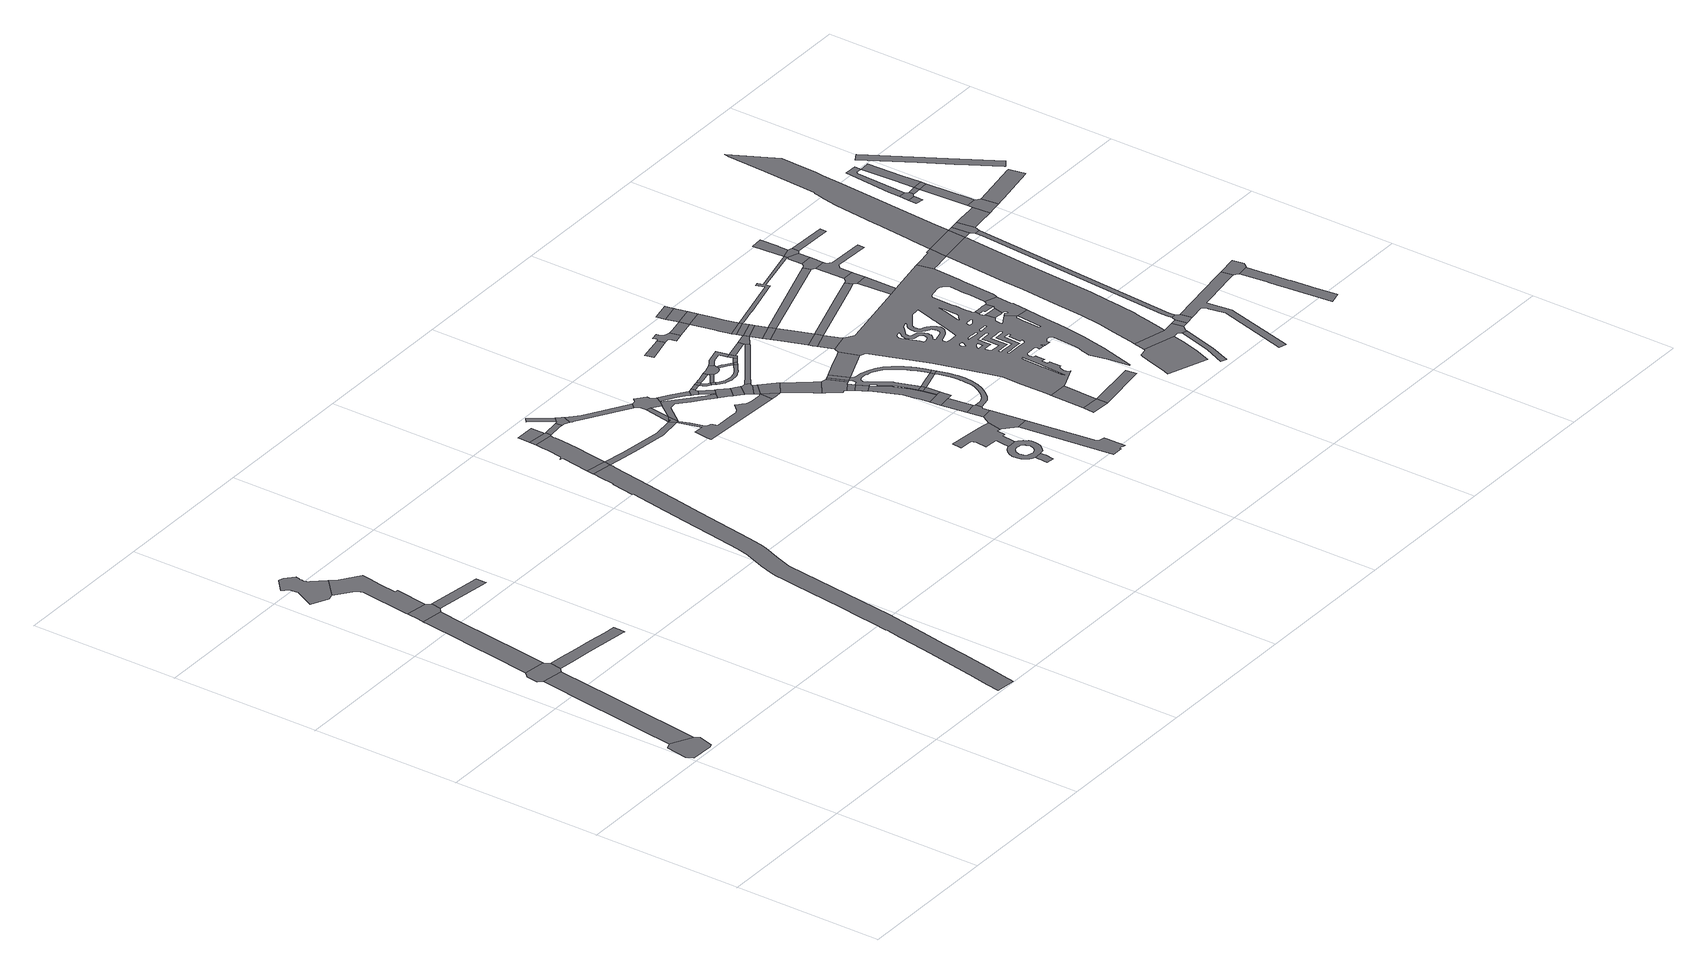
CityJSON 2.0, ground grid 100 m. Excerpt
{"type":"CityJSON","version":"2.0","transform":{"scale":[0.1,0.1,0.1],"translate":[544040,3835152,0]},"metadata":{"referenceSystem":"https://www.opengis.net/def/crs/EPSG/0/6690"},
"CityObjects":{
"road1":{"type":"Road","geometry":[{"type":"MultiSurface","lod":"1","boundaries":[[[0,1,2,3,4,5,6,7,8,9,10]]]}]},
"road2":{"type":"Road","attributes":{"RoadStructureAttribute.sectionType":"1"},"geometry":[{"type":"MultiSurface","lod":"1","boundaries":[[[11,12,13,14,15,0,10,16,17,18,19]]]}]},
"road3":{"type":"Road","geometry":[{"type":"MultiSurface","lod":"1","boundaries":[[[20,21,22,23,11,19,24,25,26,27,28]]]}]},
"road4":{"type":"Road","attributes":{"RoadStructureAttribute.sectionType":"1"},"geometry":[{"type":"MultiSurface","lod":"1","boundaries":[[[29,30,31,32,33,34,35,36,37,20,28,38,39,40,41]]]}]},
"road5":{"type":"Road","attributes":{"RoadStructureAttribute.sectionType":"1"},"geometry":[{"type":"MultiSurface","lod":"1","boundaries":[[[42,43,44,45,46,47,48,49,50,51,52,26,25]]]}]},
"road6":{"type":"Road","geometry":[{"type":"MultiSurface","lod":"1","boundaries":[[[53,54,55,56,29,41,57,58,59,60,61]]]}]},
"road7":{"type":"Road","geometry":[{"type":"MultiSurface","lod":"1","boundaries":[[[62,63,64,65,66,67,68,69,70,71,72,73,74,75,76,77,78,79,80,81,82,83,84,85]]]}]},
"road8":{"type":"Road","attributes":{"RoadStructureAttribute.sectionType":"1"},"geometry":[{"type":"MultiSurface","lod":"1","boundaries":[[[86,87,88,89,90,91,72,71,92,93,94,95,96,53,61]]]}]},
"road9":{"type":"Road","attributes":{"RoadStructureAttribute.sectionType":"1"},"geometry":[{"type":"MultiSurface","lod":"1","boundaries":[[[97,98,99,100,60,59]]]}]},
"road10":{"type":"Road","attributes":{"RoadStructureAttribute.sectionType":"1"},"geometry":[{"type":"MultiSurface","lod":"1","boundaries":[[[101,102,103,104,105,106,107,108,109,110,111,112,113,114,115,116,117,118,119,120,121,122,123,124,125,126,127,128,129,130,131,132,133,134,135,136,137,138,139,140,141,142,143,144,145,146,147,148,149,150,151,152]]]}]},
"road11":{"type":"Road","geometry":[{"type":"MultiSurface","lod":"1","boundaries":[[[153,154,101,152,155]]]}]},
"road12":{"type":"Road","attributes":{"RoadStructureAttribute.sectionType":"1"},"geometry":[{"type":"MultiSurface","lod":"1","boundaries":[[[156,157,158,159,160,161,162,163,164,153,155,165,166,167,168,169,170,171]]]}]},
"road13":{"type":"Road","geometry":[{"type":"MultiSurface","lod":"1","boundaries":[[[172,156,171,173,174,175]]]}]},
"road14":{"type":"Road","attributes":{"RoadStructureAttribute.sectionType":"1"},"geometry":[{"type":"MultiSurface","lod":"1","boundaries":[[[176,177,172,175,178]]]}]},
"road15":{"type":"Road","attributes":{"RoadStructureAttribute.sectionType":"1"},"geometry":[{"type":"MultiSurface","lod":"1","boundaries":[[[179,174,173,180,181]]]}]},
"road16":{"type":"Road","attributes":{"RoadStructureAttribute.sectionType":"1"},"geometry":[{"type":"MultiSurface","lod":"1","boundaries":[[[182,183,155,152,184,185,186,187,188]]]}]},
"road17":{"type":"Road","attributes":{"RoadStructureAttribute.sectionType":"1"},"geometry":[{"type":"MultiSurface","lod":"1","boundaries":[[[189,190,191,192]]]}]},
"road18":{"type":"Road","geometry":[{"type":"MultiSurface","lod":"1","boundaries":[[[193,192,191,194,195,179,181,196,197,198]]]}]},
"road19":{"type":"Road","attributes":{"RoadStructureAttribute.sectionType":"1"},"geometry":[{"type":"MultiSurface","lod":"1","boundaries":[[[199,200,198,197,201,202,203,204,205]]]}]},
"road20":{"type":"Road","geometry":[{"type":"MultiSurface","lod":"1","boundaries":[[[187,206,207,188],[208,209,188]]]}]},
"road21":{"type":"Road","attributes":{"RoadStructureAttribute.sectionType":"1"},"geometry":[{"type":"MultiSurface","lod":"1","boundaries":[[[210,188,207,211]]]}]},
"road22":{"type":"Road","geometry":[{"type":"MultiSurface","lod":"1","boundaries":[[[212,213,214,215,216,217,218,219,205,204,220,221,222,223,210,211,224,225,226,227]]]}]},
"road23":{"type":"Road","attributes":{"RoadStructureAttribute.sectionType":"1"},"geometry":[{"type":"MultiSurface","lod":"1","boundaries":[[[228,229,230,231,232,233,234,235,236,237,238,239,240,241,242,243,244,245,206,187,246,247,248,249,250,251]]]}]},
"road24":{"type":"Road","attributes":{"RoadStructureAttribute.sectionType":"1"},"geometry":[{"type":"MultiSurface","lod":"1","boundaries":[[[252,225,224,207,206,253,254,255,256,257,258,259]]]}]},
"road25":{"type":"Road","geometry":[{"type":"MultiSurface","lod":"1","boundaries":[[[260,261,227,226,262,263,264,265]]]}]},
"road26":{"type":"Road","geometry":[{"type":"MultiSurface","lod":"1","boundaries":[[[266,267,268,269,270,271,272,273]]]}]},
"road27":{"type":"Road","geometry":[{"type":"MultiSurface","lod":"1","boundaries":[[[274,275,276,265,264,277,278,279,280,281]]]}]},
"road28":{"type":"Road","attributes":{"RoadStructureAttribute.sectionType":"1"},"geometry":[{"type":"MultiSurface","lod":"1","boundaries":[[[282,283,284,285,286,287,288,289,290,291,292,293,294,273,272,295,296,297,298,299,300,301,302,303,304,305,306,307,308,309],[310,311,312,313,314,315,316,317,318,319,320,321,322,323,324,325,326,327,328]]]}]},
"road29":{"type":"Road","attributes":{"RoadStructureAttribute.sectionType":"1"},"geometry":[{"type":"MultiSurface","lod":"1","boundaries":[[[279,278,329,330,331]]]}]},
"road30":{"type":"Road","geometry":[{"type":"MultiSurface","lod":"1","boundaries":[[[332,333,334,335,336,337,338,339,340,341,342,343,344,282,309,345,346,347,348,349,350]]]}]},
"road31":{"type":"Road","geometry":[{"type":"MultiSurface","lod":"1","boundaries":[[[351,352,331,330,259,258,353,354,355]]]}]},
"road32":{"type":"Road","attributes":{"RoadStructureAttribute.sectionType":"1"},"geometry":[{"type":"MultiSurface","lod":"1","boundaries":[[[356,357,274,281,358,359]]]}]},
"road33":{"type":"Road","attributes":{"RoadStructureAttribute.sectionType":"1"},"geometry":[{"type":"MultiSurface","lod":"1","boundaries":[[[360,361,355,354,362,363,364]]]}]},
"road34":{"type":"Road","geometry":[{"type":"MultiSurface","lod":"1","boundaries":[[[365,356,359,366,367]]]}]},
"road35":{"type":"Road","attributes":{"RoadStructureAttribute.sectionType":"1"},"geometry":[{"type":"MultiSurface","lod":"1","boundaries":[[[368,369,370,366,359,371,372,373,374]]]}]},
"road36":{"type":"Road","geometry":[{"type":"MultiSurface","lod":"1","boundaries":[[[374,373,375,376,377]]]}]},
"road37":{"type":"Road","attributes":{"RoadStructureAttribute.sectionType":"1"},"geometry":[{"type":"MultiSurface","lod":"1","boundaries":[[[251,250,378,379]]]}]},
"road38":{"type":"Road","geometry":[{"type":"MultiSurface","lod":"1","boundaries":[[[380,381,382,364,363,383,384,385,386,387,388]]]}]},
"road39":{"type":"Road","attributes":{"RoadStructureAttribute.sectionType":"1"},"geometry":[{"type":"MultiSurface","lod":"1","boundaries":[[[389,384,383,251,390]]]}]},
"road40":{"type":"Road","attributes":{"RoadStructureAttribute.sectionType":"1"},"geometry":[{"type":"MultiSurface","lod":"1","boundaries":[[[391,392,393,365,367,394,395,396]]]}]},
"road41":{"type":"Road","attributes":{"RoadStructureAttribute.sectionType":"1"},"geometry":[{"type":"MultiSurface","lod":"1","boundaries":[[[397,398,399,400,401,374,377,402,403,404]]]}]},
"road42":{"type":"Road","attributes":{"RoadStructureAttribute.sectionType":"1"},"geometry":[{"type":"MultiSurface","lod":"1","boundaries":[[[405,390,251,406,407,379,408]]]}]},
"road43":{"type":"Road","attributes":{"RoadStructureAttribute.sectionType":"1"},"geometry":[{"type":"MultiSurface","lod":"1","boundaries":[[[409,410,411,412,413,414,415,416,376,375,417,418,419,420,421,422,423,424,425,426,427,428,429]]]}]},
"road44":{"type":"Road","attributes":{"RoadStructureAttribute.sectionType":"1"},"geometry":[{"type":"MultiSurface","lod":"1","boundaries":[[[430,431,432,433,434,435,436,437,438,439,440,441,442,443,444,445,446]]]}]},
"road45":{"type":"Road","attributes":{"RoadStructureAttribute.sectionType":"1"},"geometry":[{"type":"MultiSurface","lod":"1","boundaries":[[[447,408,379,448,449,450,451,452,453,454]]]}]},
"road46":{"type":"Road","geometry":[{"type":"MultiSurface","lod":"1","boundaries":[[[455,456,391,396,397,404,457,458,459,460,461,462,463]]]}]},
"road47":{"type":"Road","geometry":[{"type":"MultiSurface","lod":"1","boundaries":[[[464,465,350,349,466,443,442]]]}]},
"road48":{"type":"Road","geometry":[{"type":"MultiSurface","lod":"1","boundaries":[[[467,454,453,468,469,470,471,472,473,474,475,476]]]}]},
"road49":{"type":"Road","geometry":[{"type":"MultiSurface","lod":"1","boundaries":[[[477,478,479,480,465,464,481,482,483]]]}]},
"road50":{"type":"Road","geometry":[{"type":"MultiSurface","lod":"1","boundaries":[[[474,473,484,485]]]}]},
"road51":{"type":"Road","attributes":{"RoadStructureAttribute.sectionType":"1"},"geometry":[{"type":"MultiSurface","lod":"1","boundaries":[[[486,487,488,489,462,461,490,491,409,492]]]}]},
"road52":{"type":"Road","attributes":{"RoadStructureAttribute.sectionType":"1"},"geometry":[{"type":"MultiSurface","lod":"1","boundaries":[[[493,494,480,479]]]}]},
"road53":{"type":"Road","geometry":[{"type":"MultiSurface","lod":"1","boundaries":[[[485,484,495,496,497]]]}]},
"road54":{"type":"Road","geometry":[{"type":"MultiSurface","lod":"1","boundaries":[[[492,409,429,498]]]}]},
"road55":{"type":"Road","attributes":{"RoadStructureAttribute.sectionType":"1"},"geometry":[{"type":"MultiSurface","lod":"1","boundaries":[[[499,500,501,502,503,504,497,496,505,506,507,508,509,510,511]]]}]},
"road56":{"type":"Road","geometry":[{"type":"MultiSurface","lod":"1","boundaries":[[[512,513,514,515]]]}]},
"road57":{"type":"Road","geometry":[{"type":"MultiSurface","lod":"1","boundaries":[[[516,517,518,511,510,494,493]]]}]},
"road58":{"type":"Road","attributes":{"RoadStructureAttribute.sectionType":"1"},"geometry":[{"type":"MultiSurface","lod":"1","boundaries":[[[519,520,521,522,523,524,525,455,463,526,527,528,529,530,531,532,533,534]]]}]},
"road59":{"type":"Road","attributes":{"RoadStructureAttribute.sectionType":"1"},"geometry":[{"type":"MultiSurface","lod":"1","boundaries":[[[535,536,537,538,539,540,541,542,388,387,543,544,545,546,547,548,549,550,551]]]}]},
"road60":{"type":"Road","attributes":{"RoadStructureAttribute.sectionType":"1"},"geometry":[{"type":"MultiSurface","lod":"1","boundaries":[[[552,476,475,553]]]}]},
"road61":{"type":"Road","attributes":{"RoadStructureAttribute.sectionType":"1"},"geometry":[{"type":"MultiSurface","lod":"1","boundaries":[[[554,555,556,557,492,498,558,559]]]}]},
"road62":{"type":"Road","geometry":[{"type":"MultiSurface","lod":"1","boundaries":[[[560,552,553,561]]]}]},
"road63":{"type":"Road","geometry":[{"type":"MultiSurface","lod":"1","boundaries":[[[534,533,554,559,562,563,564]]]}]},
"road64":{"type":"Road","attributes":{"RoadStructureAttribute.sectionType":"1"},"geometry":[{"type":"MultiSurface","lod":"1","boundaries":[[[565,566,567,518,517]]]}]},
"road65":{"type":"Road","geometry":[{"type":"MultiSurface","lod":"1","boundaries":[[[568,569,567,566]]]}]},
"road66":{"type":"Road","geometry":[{"type":"MultiSurface","lod":"1","boundaries":[[[570,571,572,573,574,575,576,512,515,577,578,579,580,581,582]]]}]},
"road67":{"type":"Road","attributes":{"RoadStructureAttribute.sectionType":"1"},"geometry":[{"type":"MultiSurface","lod":"1","boundaries":[[[583,584,585,586,587,588,589,590,591,592,593,594,595,561,553,596,597,598,485,497,599,600,601,602,603,604,605,606,607,608,609,569,568,610,611,612,613,614,615,616,617,618,619,620,621,622,623,624,625,626,627,628,629]]]}]},
"road68":{"type":"Road","attributes":{"RoadStructureAttribute.sectionType":"1"},"geometry":[{"type":"MultiSurface","lod":"1","boundaries":[[[630,534,564,631]]]}]},
"road69":{"type":"Road","attributes":{"RoadStructureAttribute.sectionType":"1"},"geometry":[{"type":"MultiSurface","lod":"1","boundaries":[[[632,633,634,635,636,637,638,639,640,641,642,643,644,645,646,647,648,649,650,651,652,653,654,655,656,657,658,659,660,661,483,482]]]}]},
"road70":{"type":"Road","attributes":{"RoadStructureAttribute.sectionType":"1"},"geometry":[{"type":"MultiSurface","lod":"1","boundaries":[[[628,662,568,566,663,646]]]}]},
"road71":{"type":"Road","attributes":{"RoadStructureAttribute.sectionType":"1"},"geometry":[{"type":"MultiSurface","lod":"1","boundaries":[[[664,665,666,560,561,667]]]}]},
"road72":{"type":"Road","geometry":[{"type":"MultiSurface","lod":"1","boundaries":[[[668,669,670,671,672]]]}]},
"road73":{"type":"Road","attributes":{"RoadStructureAttribute.sectionType":"1"},"geometry":[{"type":"MultiSurface","lod":"1","boundaries":[[[673,674,582,581,675]]]}]},
"road74":{"type":"Road","geometry":[{"type":"MultiSurface","lod":"1","boundaries":[[[676,630,631,535,551,677]]]}]},
"road75":{"type":"Road","geometry":[{"type":"MultiSurface","lod":"1","boundaries":[[[678,668,672,679,680]]]}]},
"road76":{"type":"Road","geometry":[{"type":"MultiSurface","lod":"1","boundaries":[[[629,628,646,645]]]}]},
"road77":{"type":"Road","geometry":[{"type":"MultiSurface","lod":"1","boundaries":[[[681,682,683,684]]]}]},
"road78":{"type":"Road","attributes":{"RoadStructureAttribute.sectionType":"1"},"geometry":[{"type":"MultiSurface","lod":"1","boundaries":[[[684,683,685,686,676,687]]]}]},
"road79":{"type":"Road","geometry":[{"type":"MultiSurface","lod":"1","boundaries":[[[688,687,676,677,689]]]}]},
"road80":{"type":"Road","attributes":{"RoadStructureAttribute.sectionType":"1"},"geometry":[{"type":"MultiSurface","lod":"1","boundaries":[[[689,677,690,691]]]}]},
"road81":{"type":"Road","attributes":{"RoadStructureAttribute.sectionType":"1"},"geometry":[{"type":"MultiSurface","lod":"1","boundaries":[[[692,693,694,695,696,675,697,698,699,700,682,681]]]}]},
"road82":{"type":"Road","geometry":[{"type":"MultiSurface","lod":"1","boundaries":[[[691,690,701,702]]]}]},
"road83":{"type":"Road","attributes":{"RoadStructureAttribute.sectionType":"1"},"geometry":[{"type":"MultiSurface","lod":"1","boundaries":[[[703,702,701,704,705,706]]]}]},
"road84":{"type":"Road","geometry":[{"type":"MultiSurface","lod":"1","boundaries":[[[707,673,675,696]]]}]},
"road85":{"type":"Road","geometry":[{"type":"MultiSurface","lod":"1","boundaries":[[[706,705,708,709,710]]]}]},
"road86":{"type":"Road","attributes":{"RoadStructureAttribute.sectionType":"1"},"geometry":[{"type":"MultiSurface","lod":"1","boundaries":[[[711,712,713,673,707]]]}]},
"road87":{"type":"Road","geometry":[{"type":"MultiSurface","lod":"1","boundaries":[[[714,710,709,715,716]]]}]},
"road88":{"type":"Road","geometry":[{"type":"MultiSurface","lod":"1","boundaries":[[[717,718,713,712]]]}]},
"road89":{"type":"Road","attributes":{"RoadStructureAttribute.sectionType":"1"},"geometry":[{"type":"MultiSurface","lod":"1","boundaries":[[[719,720,721,672,671]]]}]},
"road90":{"type":"Road","geometry":[{"type":"MultiSurface","lod":"1","boundaries":[[[722,723,724,725,726,727,728,729,730,731,732,733,734,735,736,737,738,739,740,741,742,743,744,745,746,747,748,749,750,751,716,715,752,753,664,667,754,755,756,757,758,759,760,761,762,678,680,763,764,765,766,767,768,769,770,771,772,773,774,775,776,777,778,779,780,781,782,783,784,785,786,787,788,789,790,791,792,793,794,795,796,797,798,799,800,801,802,803,804,805,806,807,808,809,810,811,812,813,814,815,816,817,818,819,820,821,822,823,824,825,826,827,828,829,830,831,832,833,834,835,836,837,838,839,840,841],[842,843,844,845,846,847,848,849,850,851,852,853,854,855,856,857],[858,859,860,861,862,863,864,865,866,867,868,869,870,871,872,873,874,875,876,877,878,879,880,881],[882,883,884,885,886,887,888,889,890,891,892,893,894,895,896,897,898],[899,900,901,902,903,904,905,906,907,908,909,910,911],[912,913,914,915,916,917,918,919,920,921,922,923],[924,925,926,927,928,929,930,931,932,933,934,935,936,937,816],[938,939,940,941,942,943,944,945,946,947,948],[949,950,951,952,953,954,955,956,957,958,959,960],[961,962,963,964,965,966,967,968,969,970,971,972,973,974,975,976,977,978,979,980,981,982,983,984,985,986,987,988,989,990,991,992,993,994],[995,996,997,998,999,1000,1001,1002,1003,1004,1005,1006,1007,1008,1009,1010,1011,1012,1013,1014,1015,1016,1017,1018,1019,1020,1021,1022,1023,1024],[1025,1026,1027,1028,1029,1030,1031,1032,1033,1034,1035,1036,1037,1038,1039,1040,1041,1042,1043,1044,1045,1046,1047,1048,1049,1050,1051,1052,1053,1054,1055,1056,1057,1058,1059],[1060,1061,1062,1063,1064,1065,1066,1067,1068,1069,1070,1071,1072,1073,1074,1075,1076,1077,1078,1079,1080,1081],[1082,1083,1084,1085,1086,1087,1088,1089,1090,1091,1092,1093,1094,1095,1096,1097,1098,1099,1100,1101,1102,1103,1104,1105,1106,1107,1108,1109,1110,1111,1112,1113,1114,1115,1116,1117,1118,1119,1120,1121,1122,1123],[1124,1125,1126,1127,1128,1129,1130,1131,1132,1133,1134,1135,1136,1137,1138,1139,1140,1141,1142,1143,1144,1145,1146,1147,1148,1149,1150,1151,1152,1153,1154,1155,1156,1157,1158,1159,1160,1161]]]}]},
"road91":{"type":"Road","geometry":[{"type":"MultiSurface","lod":"1","boundaries":[[[1162,1163,706,710,1164,1165]]]}]},
"road92":{"type":"Road","attributes":{"RoadStructureAttribute.sectionType":"1"},"geometry":[{"type":"MultiSurface","lod":"1","boundaries":[[[1166,691,702,1167]]]}]},
"road93":{"type":"Road","geometry":[{"type":"MultiSurface","lod":"1","boundaries":[[[1168,1169,1170,1171,1172,681,684,1173,1174,1175,1176,1177,1178]]]}]},
"road94":{"type":"Road","attributes":{"function":"1"},"geometry":[{"type":"MultiSurface","lod":"1","boundaries":[[[1179,1180,1181,1182,1183,1184,1185,1186,1187,1188,1189]]]}]},
"road95":{"type":"Road","geometry":[{"type":"MultiSurface","lod":"1","boundaries":[[[1190,1191,1192,827,826,1193,1194,1195,1196]]]}]},
"road96":{"type":"Road","geometry":[{"type":"MultiSurface","lod":"1","boundaries":[[[1197,1198,832,831,1199,1200,1201,1202,1203,1204,1205,1206]]]}]},
"road97":{"type":"Road","attributes":{"RoadStructureAttribute.sectionType":"1"},"geometry":[{"type":"MultiSurface","lod":"1","boundaries":[[[1207,1208,1209,1210,1211,1212]]]}]},
"road98":{"type":"Road","geometry":[{"type":"MultiSurface","lod":"1","boundaries":[[[1213,1179,1189,1214,1207,1212,1215,1216,1217,1218,1219,1220]]]}]},
"road99":{"type":"Road","geometry":[{"type":"MultiSurface","lod":"1","boundaries":[[[1221,1222,1223,1224,748,747]]]}]},
"road100":{"type":"Road","geometry":[{"type":"MultiSurface","lod":"1","boundaries":[[[737,1225,1226,1206,1205,1227,1196,1195,1228,1229,1230,1231,1232,1233,1234,817,816,815,1235,1236,738]]]}]},
"road101":{"type":"Road","geometry":[{"type":"MultiSurface","lod":"1","boundaries":[[[1237,1238,1239,1240,1162,1165,1241,1223,1222]]]}]},
"road102":{"type":"Road","geometry":[{"type":"MultiSurface","lod":"1","boundaries":[[[1242,1243,1244,1245,1246,1166,1167,1247,1248]]]}]},
"road103":{"type":"Road","attributes":{"RoadStructureAttribute.sectionType":"1"},"geometry":[{"type":"MultiSurface","lod":"1","boundaries":[[[1178,1249,1250,1245,1244,1251]]]}]},
"road104":{"type":"Road","geometry":[{"type":"MultiSurface","lod":"1","boundaries":[[[1252,1217,1216,1253]]]}]},
"road105":{"type":"Road","geometry":[{"type":"MultiSurface","lod":"1","boundaries":[[[1254,1168,1178,1251,1255,1256]]]}]},
"road106":{"type":"Road","attributes":{"RoadStructureAttribute.sectionType":"1"},"geometry":[{"type":"MultiSurface","lod":"1","boundaries":[[[1257,1258,1259,1260,1261,1262,1263,1168,1254]]]}]},
"road107":{"type":"Road","attributes":{"RoadStructureAttribute.sectionType":"1"},"geometry":[{"type":"MultiSurface","lod":"1","boundaries":[[[1264,1265,1266,1267,1268,1269,1270,1248,1247,1239,1238]]]}]},
"road108":{"type":"Road","geometry":[{"type":"MultiSurface","lod":"1","boundaries":[[[1271,1272,1252,1253,1273,1274]]]}]},
"road109":{"type":"Road","attributes":{"function":"1","RoadStructureAttribute.sectionType":"7"},"geometry":[{"type":"MultiSurface","lod":"1","boundaries":[[[1275,1276,1277,1278,1279,1280,1281,1282,1283,1284,1285,1286,1287,1288,1289,1290,1291,1292,1293,1294,1295,1213,1220]]]}]},
"road110":{"type":"Road","attributes":{"RoadStructureAttribute.sectionType":"1"},"geometry":[{"type":"MultiSurface","lod":"1","boundaries":[[[1296,1297,1256,1255]]]}]},
"road111":{"type":"Road","geometry":[{"type":"MultiSurface","lod":"1","boundaries":[[[1298,1299,1300,1301,1302,1303,1304,1305,744,743,1306,1307,1308,1309,1310,1311,1286]]]}]},
"road112":{"type":"Road","attributes":{"RoadStructureAttribute.sectionType":"1"},"geometry":[{"type":"MultiSurface","lod":"1","boundaries":[[[1312,1313,1274,1273,1314,1315,1316,1317,1318,1319,1320,1321,1322,1323,1324,1325]]]}]},
"road113":{"type":"Road","attributes":{"RoadStructureAttribute.sectionType":"1"},"geometry":[{"type":"MultiSurface","lod":"1","boundaries":[[[1326,1327,1328,1329,1272,1271,1330,1331,1332,1333]]]}]},
"road114":{"type":"Road","geometry":[{"type":"MultiSurface","lod":"1","boundaries":[[[1334,1298,1286,1285]]]}]},
"road115":{"type":"Road","attributes":{"RoadStructureAttribute.sectionType":"1"},"geometry":[{"type":"MultiSurface","lod":"1","boundaries":[[[1335,1334,1285,1336,1337,1338]]]}]},
"road116":{"type":"Road","geometry":[{"type":"MultiSurface","lod":"1","boundaries":[[[1339,1340,1335,1338,1326,1333,1341]]]}]},
"road117":{"type":"Road","attributes":{"RoadStructureAttribute.sectionType":"1"},"geometry":[{"type":"MultiSurface","lod":"1","boundaries":[[[1342,1343,1344,1345,1346,1347,1348,1349,1350,1351,1352,1353,1354,1355,1356,1357,1358,1359]]]}]},
"road118":{"type":"Road","geometry":[{"type":"MultiSurface","lod":"1","boundaries":[[[1360,1312,1325,1361,1362,1352,1351,1363,1364,1365]]]}]},
"road119":{"type":"Road","attributes":{"function":"1","RoadStructureAttribute.sectionType":"7"},"geometry":[{"type":"MultiSurface","lod":"1","boundaries":[[[1366,1367,1368,1369,1370,1371,1372,1373,1374,1375,1376,1377,1378,1379,1380,1381,1382,1383,1298,1334,1384,1385,1386,1387,1388,1389,1390,1391]]]}]},
"road120":{"type":"Road","attributes":{"RoadStructureAttribute.sectionType":"1"},"geometry":[{"type":"MultiSurface","lod":"1","boundaries":[[[1392,1393,1394,1339,1341,1395,1396]]]}]},
"road121":{"type":"Road","geometry":[{"type":"MultiSurface","lod":"1","boundaries":[[[1397,1398,1399,1400,1401]]]}]},
"road122":{"type":"Road","geometry":[{"type":"MultiSurface","lod":"1","boundaries":[[[1402,1397,1401,1403,1404,1405,1406,1407,1408,1409,1410]]]}]},
"road123":{"type":"Road","geometry":[{"type":"MultiSurface","lod":"1","boundaries":[[[1411,1412,1413,1414,1415,1416,1392,1396,1417,1418,1419]]]}]},
"road124":{"type":"Road","attributes":{"RoadStructureAttribute.sectionType":"1"},"geometry":[{"type":"MultiSurface","lod":"1","boundaries":[[[1420,1407,1406,1421,1422]]]}]},
"road125":{"type":"Road","attributes":{"RoadStructureAttribute.sectionType":"1"},"geometry":[{"type":"MultiSurface","lod":"1","boundaries":[[[1423,1424,1422,1425,1414,1413]]]}]},
"road126":{"type":"Road","attributes":{"RoadStructureAttribute.sectionType":"1"},"geometry":[{"type":"MultiSurface","lod":"1","boundaries":[[[1426,1427,1402,1410,1428,1429,1430,1431]]]}]},
"road127":{"type":"Road","geometry":[{"type":"MultiSurface","lod":"1","boundaries":[[[1432,1420,1422,1424]]]}]},
"road128":{"type":"Road","attributes":{"RoadStructureAttribute.sectionType":"1"},"geometry":[{"type":"MultiSurface","lod":"1","boundaries":[[[1433,1434,1435,1430,1436,1420,1432]]]}]},
"road129":{"type":"Road","attributes":{"RoadStructureAttribute.sectionType":"1"},"geometry":[{"type":"MultiSurface","lod":"1","boundaries":[[[1437,1438,1419,1418,1439,1440,1441,1442]]]}]},
"road130":{"type":"Road","attributes":{"RoadStructureAttribute.sectionType":"1"},"geometry":[{"type":"MultiSurface","lod":"1","boundaries":[[[1443,1444,1445,1446,1447,1448,1449,1450,1451]]]}]}
},
"vertices":[
[69,1237,0],[66,1235,0],[31,1219,0],[2,1072,0],[28,1030,0],[180,1023,0],[199,1032,0],[200,1032,0],[233,1131,0],[232,1132,0],[211,1164,0],
[210,2229,0],[155,1853,0],[144,1774,0],[144,1769,0],[98,1445,0],[246,1417,0],[251,1458,0],[302,1821,0],[355,2206,0],
[229,2370,0],[198,2339,0],[186,2260,0],[209,2231,0],[357,2207,0],[384,2234,0],[399,2313,0],[397,2316,0],[377,2350,0],
[346,3181,0],[340,3138,0],[328,3058,0],[316,2969,0],[310,2930,0],[293,2807,0],[264,2611,0],[251,2524,0],[247,2491,0],[391,2445,0],[403,2533,0],[469,2998,0],[492,3160,0],
[386,2233,0],[483,2221,0],[636,2202,0],[927,2164,0],[929,2163,0],[931,2203,0],[934,2242,0],[853,2251,0],[739,2268,0],[612,2284,0],[493,2300,0],
[363,3304,0],[360,3282,0],[354,3238,0],[347,3193,0],[494,3161,0],[520,3183,0],[522,3185,0],[536,3256,0],[510,3283,0],
[239,4127,0],[231,4129,0],[149,4055,0],[165,4037,0],[182,4019,0],[191,3962,0],[124,3828,0],[235,3772,0],[251,3776,0],[276,3783,0],[399,3895,0],[328,3973,0],[320,3982,0],[315,3993,0],[314,3999,0],[313,4012,0],[314,4024,0],[315,4038,0],[317,4046,0],[317,4048,0],[320,4057,0],[323,4064,0],[325,4069,0],[269,4119,0],
[540,3501,0],[519,3504,0],[537,3625,0],[550,3708,0],[557,3763,0],[440,3850,0],[378,3707,0],[390,3698,0],[397,3684,0],[412,3652,0],[365,3317,0],
[905,3133,0],[909,3132,0],[909,3148,0],[911,3205,0],
[2249,3316,0],[2240,3256,0],[2224,3155,0],[2220,3156,0],[2193,3003,0],[2202,3001,0],[2156,2742,0],[2130,2589,0],[2095,2384,0],[2055,2156,0],[2051,2135,0],[2041,2090,0],[2040,2082,0],[1981,1934,0],[1965,1888,0],[1952,1842,0],[1944,1801,0],[1935,1743,0],[1922,1654,0],[1875,1291,0],[1855,1144,0],[1841,1048,0],[1825,938,0],[1823,924,0],[1805,821,0],[1789,731,0],[1761,576,0],[1693,221,0],[1672,112,0],[1653,18,0],[1784,3,0],[1802,87,0],[1830,222,0],[1866,418,0],[1892,566,0],[1916,701,0],[1973,1021,0],[2014,1352,0],[2075,1805,0],[2093,1862,0],[2115,1919,0],[2156,2028,0],[2171,2076,0],[2181,2129,0],[2188,2167,0],[2258,2567,0],[2295,2778,0],[2312,2872,0],[2331,2979,0],[2379,3258,0],[2383,3276,0],[2385,3293,0],
[2253,3363,0],[2245,3317,0],[2392,3339,0],
[2315,3771,0],[2314,3755,0],[2311,3726,0],[2307,3679,0],[2292,3582,0],[2283,3576,0],[2267,3565,0],[2281,3562,0],[2287,3560,0],[2412,3466,0],[2425,3552,0],[2434,3625,0],[2438,3674,0],[2443,3727,0],[2443,3732,0],[2446,3760,0],
[2319,3819,0],[2455,3765,0],[2456,3802,0],[2450,3807,0],
[2320,3904,0],[2320,3862,0],[2451,3903,0],
[2576,3818,0],[2554,3777,0],[2581,3776,0],
[2829,3275,0],[2541,3312,0],[2499,3275,0],[2589,3262,0],[2834,3231,0],[2991,3250,0],[2969,3291,0],
[2521,3990,0],[2491,3967,0],[2596,3832,0],[2626,3856,0],
[2649,3827,0],[2597,3826,0],[2593,3820,0],[2599,3772,0],[2630,3757,0],[2659,3814,0],
[2735,3745,0],[2700,3776,0],[2640,3752,0],[2648,3748,0],[2654,3745,0],[2977,3546,0],[3006,3578,0],
[3006,3252,0],[3011,3323,0],[2990,3298,0],[2987,3293,0],
[3002,3472,0],[3034,3466,0],
[3128,3511,0],[3122,3523,0],[3119,3537,0],[3123,3552,0],[3057,3604,0],[3040,3585,0],[3036,3581,0],[3021,3576,0],[2991,3535,0],[3000,3521,0],[3004,3502,0],[3005,3490,0],[3090,3424,0],[3120,3460,0],[3123,3466,0],[3145,3501,0],
[3506,3028,0],[3473,3028,0],[3437,3030,0],[3412,3033,0],[3397,3041,0],[3378,3058,0],[3365,3069,0],[3344,3087,0],[3303,3045,0],[3281,3031,0],[3240,3034,0],[3108,3034,0],[3102,3036,0],[3094,3068,0],[3088,3077,0],[3062,3084,0],[3053,3095,0],[3029,3185,0],[3029,3096,0],[2968,3103,0],[2955,3007,0],[2953,2979,0],[3524,2949,0],[3529,3037,0],
[3328,3283,0],[3101,3372,0],[3151,3377,0],[3226,3314,0],[3283,3267,0],[3332,3225,0],[3350,3211,0],[3379,3246,0],
[3270,3419,0],[3204,3464,0],[3202,3418,0],[3256,3377,0],[3283,3355,0],[3310,3388,0],
[3876,1302,0],[3876,1299,0],[3871,1239,0],[3926,1235,0],[3934,1295,0],[3934,1298,0],[3934,1328,0],[3879,1325,0],
[3341,3394,0],[3323,3390,0],[3316,3388,0],[3307,3335,0],[3316,3325,0],[3345,3351,0],[3343,3357,0],[3346,3371,0],
[3892,1522,0],[3887,1522,0],[3877,1522,0],[3852,1509,0],[3834,1494,0],[3820,1474,0],[3810,1444,0],[3810,1409,0],[3818,1386,0],[3834,1362,0],[3841,1352,0],[3847,1346,0],[3858,1337,0],[3941,1330,0],[3961,1335,0],[3983,1356,0],[4000,1381,0],[4008,1398,0],[4013,1423,0],[4012,1451,0],[4007,1466,0],[4000,1474,0],[3997,1478,0],[3989,1493,0],[3979,1500,0],[3967,1513,0],[3953,1523,0],[3949,1525,0],[3876,1382,0],[3869,1391,0],[3863,1399,0],[3855,1427,0],[3865,1454,0],[3887,1472,0],[3897,1476,0],[3907,1480,0],[3916,1477,0],[3931,1473,0],[3935,1473,0],[3955,1453,0],[3956,1450,0],[3963,1425,0],[3955,1398,0],[3938,1378,0],[3926,1374,0],[3908,1367,0],[3881,1377,0],
[3367,3267,0],[3382,3250,0],[3412,3278,0],
[3994,1776,0],[3954,1780,0],[3824,1794,0],[3722,1805,0],[3715,1738,0],[3795,1734,0],[3807,1729,0],[3812,1719,0],[3815,1701,0],[3808,1626,0],[3863,1624,0],[3901,1622,0],[3891,1552,0],[3951,1545,0],[3961,1618,0],[3981,1618,0],[3988,1675,0],[4015,1673,0],[4030,1767,0],
[3424,3265,0],[3421,3268,0],[3408,3162,0],[3420,3151,0],[3477,3214,0],
[3392,3406,0],[3374,3402,0],[3392,3378,0],[3398,3379,0],
[3501,3196,0],[3480,3212,0],[3450,3123,0],[3469,3105,0],[3528,3176,0],
[3420,3412,0],[3418,3382,0],[3426,3387,0],
[3449,3347,0],[3433,3359,0],[3423,3372,0],[3406,3359,0],[3424,3339,0],[3446,3325,0],[3459,3342,0],
[3462,3307,0],[3479,3322,0],[3476,3330,0],
[3573,2946,0],[3603,2946,0],
[3555,3169,0],[3544,3170,0],[3542,3171,0],[3505,3065,0],[3577,3128,0],[3580,3137,0],[3584,3144,0],[3588,3147,0],[3563,3172,0],
[3581,3125,0],[3601,3108,0],
[3521,3436,0],[3455,3420,0],[3440,3417,0],[3459,3394,0],[3465,3395,0],[3528,3408,0],
[3533,3398,0],[3519,3387,0],[3495,3369,0],[3476,3355,0],[3475,3354,0],[3478,3331,0],[3518,3361,0],[3548,3383,0],
[3680,3028,0],[3562,2998,0],[3569,2989,0],[3691,3014,0],
[3699,3347,0],[3649,3307,0],[3617,3289,0],[3612,3288,0],[3577,3281,0],[3537,3286,0],[3535,3287,0],[3499,3305,0],[3469,3300,0],[3484,3290,0],[3512,3270,0],[3516,3269,0],[3517,3269,0],[3559,3258,0],[3612,3264,0],[3622,3268,0],[3625,3270,0],[3629,3272,0],[3657,3284,0],[3679,3304,0],[3712,3328,0],
[4233,977,0],[4242,975,0],[4241,985,0],[4265,987,0],[4271,980,0],[4289,980,0],[4284,1114,0],[4284,1126,0],[4260,1131,0],[4245,1136,0],[4235,1148,0],[4183,1576,0],[4179,1609,0],[4096,1599,0],[4104,1532,0],[4169,975,0],[4229,975,0],
[3814,2857,0],[3684,2841,0],[3687,2836,0],[3718,2790,0],[3719,2788,0],[3732,2769,0],[3744,2753,0],[3840,2824,0],
[3607,3459,0],[3553,3443,0],[3556,3378,0],[3573,3373,0],[3593,3376,0],[3608,3384,0],[3621,3399,0],[3625,3416,0],[3628,3436,0],
[4151,1841,0],[4071,1831,0],[4018,1671,0],
[3862,2819,0],[3758,2734,0],[3769,2719,0],[3810,2664,0],[3819,2651,0],[3840,2659,0],[3848,2647,0],[3907,2686,0],[3928,2695,0],[3879,2816,0],
[4142,1948,0],[4140,1949,0],[4139,1950,0],[4056,1939,0],[4145,1890,0],[4153,1903,0],[4152,1944,0],
[3873,2610,0],[3927,2645,0],
[3693,3380,0],[3667,3397,0],[3660,3402,0],[3638,3411,0],[3649,3384,0],[3671,3372,0],[3716,3362,0],
[4117,2117,0],[4033,2106,0],
[3899,2572,0],[3913,2544,0],[3965,2571,0],
[3737,3347,0],
[4095,2281,0],[4077,2357,0],[4039,2449,0],[4036,2456,0],[4022,2483,0],[4021,2484,0],[3927,2517,0],[3970,2420,0],[3996,2350,0],[4009,2283,0],[4014,2248,0],[4023,2182,0],[4109,2193,0],
[3661,3862,0],[3486,3827,0],[3499,3770,0],[3673,3813,0],
[4155,2123,0],[4150,2197,0],[4117,2195,0],
[3759,3517,0],[3682,3499,0],[3676,3497,0],[3666,3494,0],[3660,3492,0],[3657,3490,0],[3635,3476,0],[3635,3441,0],[3657,3454,0],[3674,3465,0],[3677,3467,0],[3679,3467,0],[3686,3469,0],[3740,3480,0],[3752,3428,0],[3780,3435,0],
[3924,3423,0],[3829,3355,0],[3811,3343,0],[3799,3334,0],[3757,3305,0],[3710,3271,0],[3654,3234,0],[3643,3226,0],[3658,3198,0],[3671,3207,0],[3760,3271,0],[3770,3278,0],[3820,3315,0],[3836,3325,0],[3857,3341,0],[3929,3392,0],[3941,3402,0],
[3897,2823,0],[3947,2702,0],
[3760,3392,0],[3752,3387,0],[3746,3383,0],[3727,3370,0],[3764,3366,0],[3772,3372,0],
[3927,2835,0],[3976,2714,0],
[3783,3380,0],[3791,3386,0],[3788,3398,0],
[4144,2277,0],[4143,2291,0],[4103,2283,0],
[4132,2320,0],[4096,2312,0],
[3756,3855,0],[3738,3862,0],[3721,3880,0],[3715,3907,0],[3668,3899,0],[3676,3879,0],[3673,3869,0],[3699,3819,0],[3709,3820,0],[3716,3812,0],[3726,3770,0],[3788,3784,0],[3773,3853,0],
[4302,2430,0],[4287,2465,0],[4276,2491,0],[4255,2529,0],[4246,2546,0],[4215,2589,0],[4182,2626,0],[4145,2654,0],[4104,2674,0],[4058,2687,0],[4048,2688,0],[4009,2693,0],[3999,2695,0],[3956,2686,0],[3957,2653,0],[3941,2649,0],[3977,2578,0],[3980,2580,0],[4004,2540,0],[3999,2536,0],[3997,2535,0],[4008,2518,0],[4029,2487,0],[4044,2460,0],[4044,2458,0],[4056,2429,0],[4084,2359,0],[4082,2472,0],[4080,2480,0],[3982,2623,0],[3990,2644,0],[3995,2651,0],[4010,2661,0],[4032,2659,0],[4049,2657,0],[4065,2653,0],[4094,2646,0],[4129,2627,0],[4166,2599,0],[4196,2560,0],[4223,2519,0],[4227,2512,0],[4246,2473,0],[4254,2456,0],[4278,2396,0],[4286,2365,0],[4318,2381,0],
[3916,3468,0],[3923,3434,0],
[4194,1912,0],[4230,1920,0],[4264,1944,0],[4297,1980,0],[4323,2023,0],[4341,2066,0],[4344,2076,0],[4354,2116,0],[4357,2165,0],[4356,2186,0],[4355,2217,0],[4354,2220,0],[4344,2281,0],[4327,2346,0],[4294,2337,0],[4301,2312,0],[4317,2240,0],[4322,2197,0],[4323,2189,0],[4323,2174,0],[4323,2158,0],[4323,2144,0],[4318,2098,0],[4315,2091,0],[4307,2063,0],[4290,2027,0],[4266,1992,0],[4238,1965,0],[4213,1951,0],[4193,1946,0],
[4178,2334,0],[4185,2304,0],
[4167,2933,0],[4138,2921,0],[4015,2871,0],[4208,2809,0],
[4483,1413,0],[4479,1337,0],[4607,1332,0],[4613,1333,0],[4609,1410,0],
[3902,3878,0],[3808,3858,0],[3916,3812,0],
[3996,3488,0],[4008,3455,0],
[4489,1648,0],[4609,1411,0],[4618,1645,0],
[4096,3589,0],[3974,3554,0],[3981,3529,0],[4102,3569,0],
[3986,3511,0],[3992,3497,0],[4115,3529,0],
[4121,3513,0],[4126,3498,0],
[4034,3381,0],[4154,3424,0],
[4092,3602,0],[4083,3636,0],[4073,3682,0],[4060,3743,0],[4040,3838,0],[3932,3742,0],[3950,3658,0],[3957,3623,0],[3967,3579,0],
[4051,3334,0],[4171,3377,0],
[4208,3276,0],[4073,3274,0],[4129,3119,0],[4250,3160,0],
[4026,3904,0],
[4138,3094,0],[4147,3069,0],[4267,3113,0],
[4011,3978,0],[4009,3987,0],[3884,3959,0],
[4304,3011,0],[4183,2970,0],[4309,2997,0],
[3993,4046,0],[3870,4019,0],
[4973,1383,0],[4969,1418,0],[4964,1454,0],
[4980,2845,0],[4986,2850,0],[4999,2855,0],[5013,2858,0],[5071,2866,0],[5087,2864,0],[5103,2857,0],[5116,2848,0],[5125,2835,0],[5130,2816,0],[5125,2755,0],[5124,2741,0],[5122,2715,0],[5124,2671,0],[5119,2631,0],[5112,2559,0],[5196,2535,0],[5201,2549,0],[5208,2570,0],[5223,2792,0],[5225,2823,0],[5237,3007,0],[5216,3116,0],[4968,3069,0],[4940,3064,0],[4936,3064,0],[4863,3051,0],[4379,2961,0],[4372,2959,0],[4323,2988,0],[4176,2954,0],[4172,2946,0],[4221,2804,0],[4231,2800,0],[4246,2795,0],[4382,2410,0],[4440,2191,0],[4481,2041,0],[4493,1995,0],[4492,1858,0],[4490,1681,0],[4627,1649,0],[4776,1713,0],[4767,1713,0],[4759,1721,0],[4759,1748,0],[4762,1763,0],[4764,1773,0],[4769,1783,0],[4774,1788,0],[4786,1791,0],[4788,1868,0],[4765,1868,0],[4768,1911,0],[4790,1908,0],[4791,1945,0],[4792,1963,0],[4792,1973,0],[4774,1978,0],[4772,2004,0],[4772,2006,0],[4776,2021,0],[4779,2022,0],[4789,2031,0],[4861,2031,0],[4869,2027,0],[4870,2024,0],[4871,2022,0],[4872,1999,0],[4909,1996,0],[4911,2019,0],[4922,2007,0],[4922,1995,0],[4959,1992,0],[4961,2012,0],[4984,2030,0],[5004,2028,0],[5014,2023,0],[5024,2003,0],[5010,1846,0],[5008,1815,0],[4996,1785,0],[4986,1753,0],[4978,1727,0],[5007,1604,0],[5023,1467,0],[5027,1466,0],[5092,1699,0],[5108,1775,0],[5125,1862,0],[5149,2007,0],[5156,2074,0],[5164,2160,0],[5179,2305,0],[5093,2314,0],[5055,2381,0],[5026,2364,0],[4973,2333,0],[4971,2340,0],[4972,2354,0],[4975,2385,0],[4975,2390,0],[4988,2400,0],[4992,2402,0],[4998,2405,0],[4992,2473,0],[4982,2480,0],[4982,2487,0],[4982,2503,0],[4984,2510,0],[4988,2542,0],[4978,2546,0],[4972,2557,0],[4972,2566,0],[4972,2611,0],[4973,2670,0],[4973,2696,0],[4973,2742,0],[4974,2804,0],[4974,2831,0],[4648,2367,0],[4638,2385,0],[4638,2387,0],[4635,2389,0],[4635,2394,0],[4635,2395,0],[4635,2399,0],[4640,2404,0],[4643,2407,0],[4645,2407,0],[4648,2407,0],[4650,2407,0],[4653,2407,0],[4670,2407,0],[4663,2393,0],[4656,2381,0],[4840,2391,0],[4838,2391,0],[4838,2394,0],[4835,2396,0],[4835,2399,0],[4838,2401,0],[4840,2404,0],[4843,2404,0],[4845,2406,0],[4865,2405,0],[4885,2404,0],[4888,2404,0],[4890,2404,0],[4893,2404,0],[4893,2402,0],[4895,2402,0],[4895,2399,0],[4895,2397,0],[4893,2394,0],[4893,2392,0],[4890,2392,0],[4888,2392,0],[4863,2390,0],[4843,2389,0],[4800,2403,0],[4803,2403,0],[4803,2401,0],[4803,2399,0],[4803,2396,0],[4800,2393,0],[4798,2391,0],[4795,2391,0],[4769,2392,0],[4759,2393,0],[4718,2395,0],[4719,2397,0],[4728,2405,0],[4743,2408,0],[4760,2407,0],[4772,2407,0],[4798,2406,0],[4709,2325,0],[4711,2325,0],[4711,2303,0],[4711,2290,0],[4701,2290,0],[4681,2290,0],[4671,2292,0],[4671,2297,0],[4671,2300,0],[4676,2305,0],[4684,2315,0],[4688,2318,0],[4696,2325,0],[4854,2480,0],[4852,2486,0],[4854,2506,0],[4855,2507,0],[4863,2509,0],[4869,2511,0],[4875,2511,0],[4901,2512,0],[4902,2502,0],[4893,2495,0],[4884,2489,0],[4872,2479,0],[5084,2227,0],[5080,2186,0],[5075,2136,0],[5068,2139,0],[5065,2146,0],[5069,2224,0],[5069,2229,0],[5069,2235,0],[5070,2252,0],[5071,2276,0],[5071,2284,0],[5073,2299,0],[5074,2304,0],[5083,2311,0],[4858,2574,0],[4876,2637,0],[4891,2690,0],[4904,2737,0],[4904,2691,0],[4903,2641,0],[4903,2619,0],[4903,2612,0],[4898,2599,0],[4883,2586,0],[4861,2566,0],[4730,1895,0],[4730,1883,0],[4729,1862,0],[4722,1715,0],[4712,1730,0],[4717,1866,0],[4717,1874,0],[4718,1880,0],[4722,1990,0],[4723,2009,0],[4724,2020,0],[4736,2025,0],[4733,2128,0],[4735,2128,0],[4738,2128,0],[4740,2125,0],[4810,2126,0],[4817,2126,0],[4831,2126,0],[4855,2126,0],[4856,2137,0],[4859,2239,0],[4894,2239,0],[4897,2239,0],[4899,2237,0],[4899,2234,0],[4899,2232,0],[4899,2227,0],[4897,2224,0],[4894,2224,0],[4892,2222,0],[4877,2222,0],[4875,2146,0],[4875,2137,0],[4890,2137,0],[4888,2124,0],[4883,2117,0],[4875,2112,0],[4813,2113,0],[4735,2115,0],[4733,2115,0],[4730,2115,0],[4730,2118,0],[4730,2120,0],[4730,2123,0],[4730,2125,0],[4532,2748,0],[4524,2740,0],[4517,2723,0],[4515,2703,0],[4520,2685,0],[4530,2668,0],[4548,2658,0],[4575,2653,0],[4583,2651,0],[4590,2644,0],[4598,2636,0],[4598,2633,0],[4598,2626,0],[4598,2620,0],[4598,2616,0],[4593,2606,0],[4586,2601,0],[4582,2599,0],[4576,2596,0],[4558,2588,0],[4546,2593,0],[4539,2614,0],[4516,2677,0],[4502,2718,0],[4500,2723,0],[4499,2735,0],[4504,2748,0],[4512,2758,0],[4522,2763,0],[4544,2768,0],[4715,2175,0],[4715,2177,0],[4717,2180,0],[4720,2180,0],[4723,2180,0],[4768,2179,0],[4802,2178,0],[4803,2269,0],[4804,2292,0],[4804,2296,0],[4843,2296,0],[4851,2296,0],[4867,2296,0],[4889,2297,0],[4891,2294,0],[4894,2292,0],[4896,2289,0],[4896,2287,0],[4896,2284,0],[4894,2282,0],[4891,2279,0],[4890,2278,0],[4889,2277,0],[4886,2277,0],[4848,2278,0],[4828,2278,0],[4824,2277,0],[4820,2161,0],[4782,2162,0],[4723,2163,0],[4720,2163,0],[4718,2163,0],[4715,2165,0],[4715,2167,0],[4712,2170,0],[4836,2346,0],[4836,2339,0],[4826,2334,0],[4814,2334,0],[4763,2335,0],[4764,2297,0],[4764,2253,0],[4764,2215,0],[4739,2216,0],[4722,2217,0],[4702,2217,0],[4693,2231,0],[4689,2237,0],[4684,2247,0],[4687,2255,0],[4697,2257,0],[4714,2257,0],[4747,2255,0],[4747,2299,0],[4748,2350,0],[4801,2351,0],[4828,2351,0],[4646,2787,0],[4629,2774,0],[4615,2755,0],[4614,2754,0],[4607,2731,0],[4607,2706,0],[4617,2681,0],[4635,2664,0],[4653,2653,0],[4675,2639,0],[4680,2635,0],[4683,2632,0],[4691,2617,0],[4691,2602,0],[4689,2592,0],[4688,2585,0],[4678,2572,0],[4675,2571,0],[4655,2565,0],[4616,2554,0],[4614,2554,0],[4609,2554,0],[4606,2556,0],[4604,2556,0],[4604,2561,0],[4604,2564,0],[4604,2566,0],[4606,2569,0],[4623,2584,0],[4631,2599,0],[4633,2613,0],[4635,2624,0],[4631,2645,0],[4630,2647,0],[4620,2666,0],[4600,2681,0],[4565,2691,0],[4552,2706,0],[4552,2721,0],[4598,2767,0],[4614,2784,0],[4649,2794,0],[4751,2816,0],[4813,2821,0],[4780,2708,0],[4772,2681,0],[4767,2665,0],[4764,2657,0],[4757,2634,0],[4737,2567,0],[4714,2496,0],[4709,2480,0],[4653,2481,0],[4634,2482,0],[4627,2484,0],[4622,2489,0],[4619,2494,0],[4619,2501,0],[4619,2506,0],[4624,2514,0],[4629,2517,0],[4654,2526,0],[4691,2541,0],[4694,2542,0],[4701,2547,0],[4719,2562,0],[4725,2573,0],[4731,2583,0],[4736,2605,0],[4730,2628,0],[4720,2650,0],[4706,2662,0],[4703,2665,0],[4696,2669,0],[4675,2682,0],[4651,2692,0],[4644,2705,0],[4644,2732,0],[4645,2733,0],[4654,2747,0],
[4811,3343,0],[4617,3280,0],[4783,3281,0],[4827,3296,0],
[4803,3636,0],[4819,3588,0],
[4844,3798,0],[4525,3720,0],[4514,3755,0],[4492,3750,0],[4507,3693,0],[4116,3571,0],[4241,3602,0],[4242,3599,0],[4533,3678,0],[4527,3705,0],[4845,3777,0],
[5214,1498,0],[5211,1488,0],[5155,1480,0],[5149,1462,0],[5133,1416,0],[5085,1262,0],[5073,1231,0],[5339,1134,0],[5376,1234,0],[5410,1345,0],[5436,1441,0],
[5062,2469,0],[5042,2470,0],[5038,2471,0],[5025,2405,0],[5052,2404,0],[5066,2404,0],[5082,2469,0],
[5058,2540,0],[5042,2541,0],[5014,2508,0],[5024,2508,0],[5024,2499,0],[5027,2495,0],[5041,2494,0],[5061,2492,0],[5099,2489,0],[5091,2540,0],
[5490,1423,0],[5424,1197,0],[5366,1062,0],[5403,1047,0],[5457,1185,0],[5524,1413,0],
[5234,1579,0],[5471,1446,0],[5529,1431,0],[5555,1459,0],[5543,1536,0],[5530,1534,0],[5473,1527,0],[5457,1525,0],
[4935,3160,0],[4932,3283,0],[4851,3280,0],[4863,3056,0],
[5107,2546,0],[5099,2541,0],[5089,2474,0],[5080,2404,0],[5090,2401,0],[5095,2394,0],[5095,2381,0],[5085,2376,0],[5073,2391,0],[5067,2388,0],[5190,2412,0],[5187,2432,0],
[4930,3357,0],[4930,3375,0],[4848,3373,0],[4833,3350,0],[4848,3282,0],
[4924,3616,0],[4924,3628,0],[4923,3667,0],[4840,3665,0],[4825,3643,0],[4842,3573,0],[4925,3576,0],
[4845,3768,0],[4839,3766,0],[4921,3749,0],
[5586,1542,0],[5598,1465,0],
[4919,3823,0],[4946,3766,0],[4947,3811,0],
[4919,3834,0],[4917,3890,0],[4917,3896,0],[4916,3906,0],[4913,4017,0],[4833,4013,0],[4842,3843,0],
[4928,3461,0],[4953,3486,0],[5196,3478,0],[5198,3523,0],[4954,3531,0],[4926,3552,0],[4926,3553,0],
[5631,1574,0],[5596,1571,0],[5664,1475,0],[5652,1552,0],
[5466,1558,0],[5490,1668,0],[5506,1758,0],[5511,1778,0],[5525,1891,0],[5539,1998,0],[5553,2118,0],[5588,2591,0],[5622,3024,0],[5624,3048,0],[5625,3062,0],[5392,3031,0],[5391,3017,0],[5369,2761,0],[5359,2600,0],[5349,2456,0],[5329,2219,0],[5311,2013,0],[5293,1876,0],[5271,1758,0],[5243,1615,0],
[5213,3759,0],[5215,3804,0],
[5404,3156,0],[5358,3148,0],[5361,3138,0],[5353,3137,0],[5347,3136,0],[5258,3122,0],[5253,3122,0],[5236,3119,0],[5243,3009,0],[5247,3010,0],[5272,3013,0],[5339,3024,0],[5348,3026,0],[5370,3028,0],
[6173,1628,0],[6109,1619,0],[5780,1492,0],[5797,1466,0],[5799,1453,0],[5818,1346,0],[5686,872,0],[5738,858,0],[5865,1337,0],[5845,1501,0],[5853,1503,0],[5898,1509,0],[6122,1543,0],[6184,1551,0],
[5697,3039,0],[5697,2990,0],[5593,1643,0],[5594,1605,0],[5629,1607,0],[5628,1641,0],[5732,2988,0],[5732,3039,0],
[5634,3186,0],
[5669,3191,0],[5633,3063,0],[5670,3068,0],[5679,3069,0],
[5733,3198,0],[5707,3195,0],[5746,3078,0],
[6340,1105,0],[6337,1125,0],[6326,1245,0],[6325,1254,0],[6316,1346,0],[6314,1361,0],[6314,1362,0],[6313,1377,0],[6312,1386,0],[6297,1539,0],[6217,1528,0],[6235,1355,0],[6236,1338,0],[6242,1284,0],[6250,1205,0],[6279,917,0],[6279,911,0],[6358,931,0],
[6313,1649,0],[6185,1550,0],[6196,1543,0],[6315,1561,0],[6323,1571,0],[6324,1572,0],
[5563,4730,0],[5562,4715,0],[5561,4702,0],[5552,4495,0],[5548,4434,0],[5530,4145,0],[5524,4065,0],[5518,4057,0],[5511,4032,0],[5497,3975,0],[5480,3877,0],[5466,3762,0],[5448,3579,0],[5447,3568,0],[5421,3327,0],[5417,3288,0],[5408,3197,0],[5406,3173,0],[5635,3201,0],[5642,3290,0],[5694,3984,0],[5705,4134,0],[5708,4181,0],[5712,4263,0],[5713,4272,0],[5722,4435,0],
[5920,3219,0],[5809,3206,0],[5803,3206,0],[5817,3087,0],[5929,3100,0],
[5769,3566,0],[5765,3508,0],[5819,3502,0],[5821,3553,0],[5821,3563,0],
[5773,3634,0],[5823,3571,0],[5828,3576,0],[5836,3581,0],[5843,3583,0],[5843,3616,0],[5835,3618,0],[5828,3623,0],[5823,3631,0],
[6021,3232,0],[5996,3254,0],[5994,3255,0],[5919,3252,0],[5920,3236,0],[5920,3232,0],[5971,3106,0],[6041,3117,0],[6025,3230,0],
[5903,3621,0],[5851,3581,0],[5905,3584,0],
[5992,3293,0],[5977,3587,0],[5917,3293,0],
[5807,4037,0],[5777,3710,0],[5840,3982,0],[5849,3991,0],[5890,3989,0],[5888,4034,0],
[5975,3624,0],
[5968,3762,0],[5958,3992,0],[5956,3992,0],[5897,3761,0],
[6384,3291,0],[6375,3289,0],[6073,3122,0],[6107,3128,0],[6394,3180,0],[6404,3182,0],
[6209,3764,0],[6006,4108,0],[5955,4077,0],[6139,3764,0],[6249,3578,0],[6293,3505,0],[6398,3328,0],[6401,3323,0],[6450,3358,0]
]}
